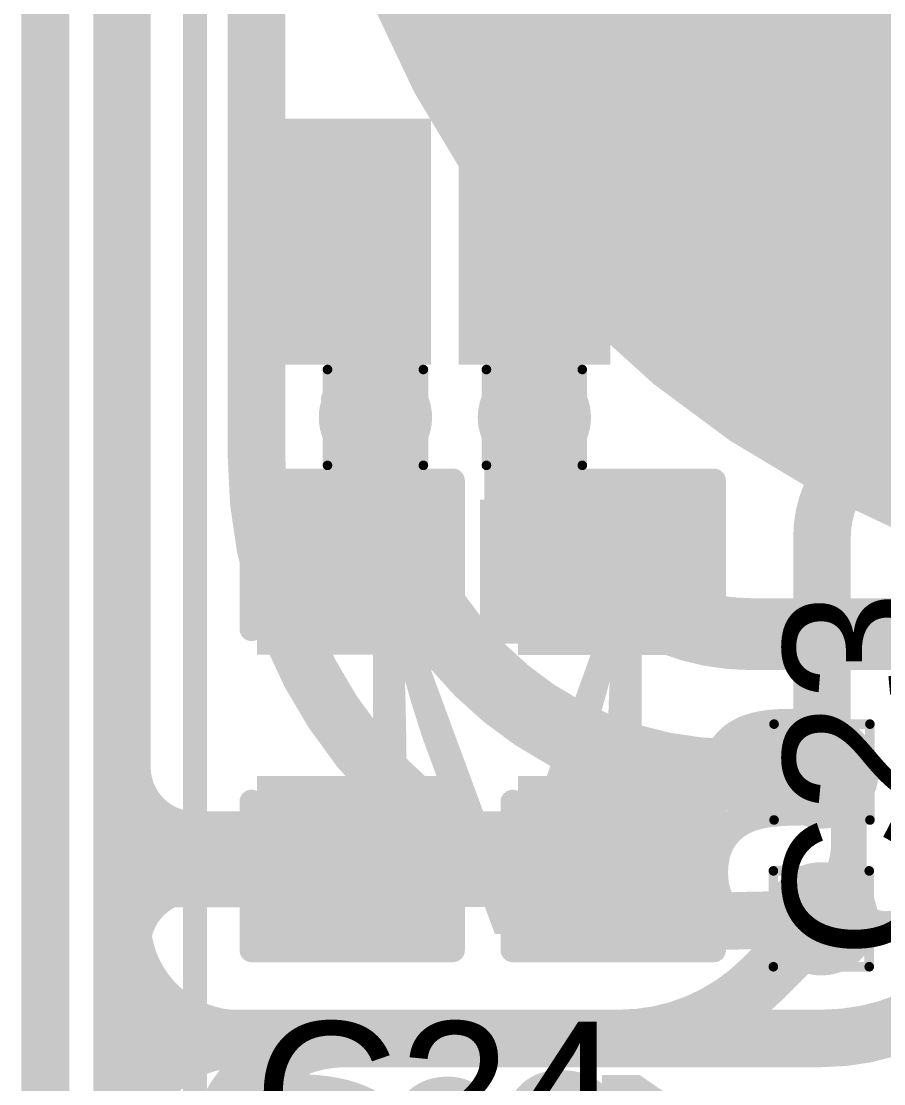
# Model space of a CAD drawing. Header units: inches. Extents: x -17 to 443, y -40 to 218.
# Drawn here: x 139.69 to 144.25, y 15.91 to 21.54 of the extents above; entities that cross this region are included whole.
import ezdxf

# ---------------------------------------------------------------- set-up
doc = ezdxf.new("R2010")
doc.units = ezdxf.units.IN
for name, color, linetype in [('Board Outline', 216, 'Continuous'), ('Bottom Layer', 5, 'Continuous'), ('Bottom Overlay', 54, 'Continuous'), ('Bottom Paste', 16, 'Continuous'), ('Bottom Solder', 6, 'Continuous'), ('Drill Drawing', 1, 'Continuous'), ('Fabrication', 76, 'Continuous'), ('Top Layer', 1, 'Continuous'), ('Top Overlay', 2, 'Continuous'), ('Top Paste', 8, 'Continuous'), ('Top Solder', 216, 'Continuous'), ('Via Holes', 16, 'Continuous')]:
    doc.layers.add(name, color=color, linetype=linetype)
doc.styles.add('Arial', font='', dxfattribs={"height": 0.2})
doc.styles.add('Arial Black_Bold', font='', dxfattribs={"height": 0.2})
doc.styles.get('Arial').set_extended_font_data('Arial')
doc.styles.get('Arial Black_Bold').set_extended_font_data('Arial Black', bold=True)

# ---------------------------------------------------------------- blocks, each defined once
blk = doc.blocks.new('SEMG_PAD_B_67')
at = {"layer": 'Bottom Layer'}
h = blk.add_hatch(color=5, dxfattribs=at)
edge = h.paths.add_edge_path()
edge.add_arc((2.794e-05, -9.98718602), 5.00000016, 0, 360)
at = {"layer": 'Bottom Paste'}
h = blk.add_hatch(color=16, dxfattribs=at)
edge = h.paths.add_edge_path()
edge.add_arc((2.794e-05, -9.98718602), 5.00000016, 0, 360)
at = {"layer": 'Bottom Solder'}
h = blk.add_hatch(color=6, dxfattribs=at)
edge = h.paths.add_edge_path()
edge.add_arc((2.794e-05, -9.98718602), 5.10160016, 0, 360)
at = {"layer": 'Bottom Overlay'}
blk.add_lwpolyline([(5.683262699999999, 10.96579468, 0.127, 0.127, 0), (5.683262699999999, -10.96562958, 0.127, 0.127, 0)], format="xyseb", dxfattribs=at)
blk = doc.blocks.new('SOT_23_5_77')
at = {"layer": 'Top Layer'}
for points in [[(-1.85000011, 1.25000004), (-0.74999977, 1.25000004), (-0.74999977, 0.65000124), (-1.85000011, 0.65000124)], [(0.74999977, 1.25000004), (1.85000011, 1.25000004), (1.85000011, 0.65000124), (0.74999977, 0.65000124)], [(-1.85000011, 0.2999994), (-0.74999977, 0.2999994), (-0.74999977, -0.2999994), (-1.85000011, -0.2999994)], [(-1.85000011, -0.65000124), (-0.74999977, -0.65000124), (-0.74999977, -1.25000004), (-1.85000011, -1.25000004)], [(0.74999977, -0.65000124), (1.85000011, -0.65000124), (1.85000011, -1.25000004), (0.74999977, -1.25000004)]]:
    blk.add_hatch(color=1, dxfattribs=at).paths.add_polyline_path(points)
at = {"layer": 'Top Paste'}
for points in [[(-1.85000011, 1.25000004), (-0.74999977, 1.25000004), (-0.74999977, 0.65000124), (-1.85000011, 0.65000124)], [(0.74999977, 1.25000004), (1.85000011, 1.25000004), (1.85000011, 0.65000124), (0.74999977, 0.65000124)], [(-1.85000011, 0.2999994), (-0.74999977, 0.2999994), (-0.74999977, -0.2999994), (-1.85000011, -0.2999994)], [(-1.85000011, -0.65000124), (-0.74999977, -0.65000124), (-0.74999977, -1.25000004), (-1.85000011, -1.25000004)], [(0.74999977, -0.65000124), (1.85000011, -0.65000124), (1.85000011, -1.25000004), (0.74999977, -1.25000004)]]:
    blk.add_hatch(color=8, dxfattribs=at).paths.add_polyline_path(points)
at = {"layer": 'Top Solder'}
for points in [[(-1.95160011, 1.35160004), (-0.6483997699999999, 1.35160004), (-0.6483997699999999, 0.54840124), (-1.95160011, 0.54840124)], [(0.6483997699999999, 1.35160004), (1.95160011, 1.35160004), (1.95160011, 0.54840124), (0.6483997699999999, 0.54840124)], [(-1.95160011, 0.4015993999999999), (-0.6483997699999999, 0.4015993999999999), (-0.6483997699999999, -0.4015993999999999), (-1.95160011, -0.4015993999999999)], [(-1.95160011, -0.54840124), (-0.6483997699999999, -0.54840124), (-0.6483997699999999, -1.35160004), (-1.95160011, -1.35160004)], [(0.6483997699999999, -0.54840124), (1.95160011, -0.54840124), (1.95160011, -1.35160004), (0.6483997699999999, -1.35160004)]]:
    blk.add_hatch(color=216, dxfattribs=at).paths.add_polyline_path(points)
at = {"layer": 'Top Overlay'}
for points in [[(-0.87900256, 1.4986, 0.127, 0.127, 0), (-0.87900256, 1.3986002, 0.127, 0.127, 0)], [(-0.87900256, 1.4986, 0.127, 0.127, 0), (0.8735949, 1.4986, 0.127, 0.127, 0)], [(0.8735949, 1.4986, 0.127, 0.127, 0), (0.8735974400000001, 1.3986002, 0.127, 0.127, 0)], [(-2.1336, 1.0668, 0.127, 0.127, 0), (-2.1336, 0.8128, 0.127, 0.127, 0)], [(-2.1336, 1.0668, 0.127, 0.127, 0), (-2.0066, 0.9397999999999999, 0.127, 0.127, 0)], [(-2.0066, 0.9397999999999999, 0.127, 0.127, 0), (-2.1336, 0.8128, 0.127, 0.127, 0)], [(0.88000078, 0.43999912, 0.127, 0.127, 0), (0.8800033199999999, -0.41800018, 0.127, 0.127, 0)], [(-0.87900256, -1.3986002, 0.127, 0.127, 0), (-0.87900256, -1.4986, 0.127, 0.127, 0)], [(0.8735974400000001, -1.3986002, 0.127, 0.127, 0), (0.8735949, -1.4986, 0.127, 0.127, 0)], [(-0.87900256, -1.4986, 0.127, 0.127, 0), (0.8735949, -1.4986, 0.127, 0.127, 0)]]:
    blk.add_lwpolyline(points, format="xyseb", dxfattribs=at)
for points in [[(-0.9107525599999998, 1.4986, 0.0635, 0.0635, 1), (-0.8472525599999999, 1.4986, 0.0635, 0.0635, 1)], [(-0.9107525599999998, 1.4986, 0.0635, 0.0635, 1), (-0.8472525599999999, 1.4986, 0.0635, 0.0635, 1)], [(0.8418448999999999, 1.4986, 0.0635, 0.0635, 1), (0.9053449, 1.4986, 0.0635, 0.0635, 1)], [(0.8418448999999999, 1.4986, 0.0635, 0.0635, 1), (0.9053449, 1.4986, 0.0635, 0.0635, 1)], [(-0.9107525599999998, 1.3986002, 0.0635, 0.0635, 1), (-0.8472525599999999, 1.3986002, 0.0635, 0.0635, 1)], [(0.84184744, 1.3986002, 0.0635, 0.0635, 1), (0.9053474399999999, 1.3986002, 0.0635, 0.0635, 1)], [(-2.16535, 1.0668, 0.0635, 0.0635, 1), (-2.10185, 1.0668, 0.0635, 0.0635, 1)], [(-2.16535, 1.0668, 0.0635, 0.0635, 1), (-2.10185, 1.0668, 0.0635, 0.0635, 1)], [(-2.03835, 0.9397999999999999, 0.0635, 0.0635, 1), (-1.97485, 0.9397999999999999, 0.0635, 0.0635, 1)], [(-2.03835, 0.9397999999999999, 0.0635, 0.0635, 1), (-1.97485, 0.9397999999999999, 0.0635, 0.0635, 1)], [(-2.16535, 0.8128, 0.0635, 0.0635, 1), (-2.10185, 0.8128, 0.0635, 0.0635, 1)], [(-2.16535, 0.8128, 0.0635, 0.0635, 1), (-2.10185, 0.8128, 0.0635, 0.0635, 1)], [(0.84825078, 0.43999912, 0.0635, 0.0635, 1), (0.91175078, 0.43999912, 0.0635, 0.0635, 1)], [(0.8482533200000001, -0.41800018, 0.0635, 0.0635, 1), (0.9117533199999999, -0.41800018, 0.0635, 0.0635, 1)], [(-0.9107525599999998, -1.3986002, 0.0635, 0.0635, 1), (-0.8472525599999999, -1.3986002, 0.0635, 0.0635, 1)], [(0.84184744, -1.3986002, 0.0635, 0.0635, 1), (0.9053474399999999, -1.3986002, 0.0635, 0.0635, 1)], [(-0.9107525599999998, -1.4986, 0.0635, 0.0635, 1), (-0.8472525599999999, -1.4986, 0.0635, 0.0635, 1)], [(-0.9107525599999998, -1.4986, 0.0635, 0.0635, 1), (-0.8472525599999999, -1.4986, 0.0635, 0.0635, 1)], [(0.8418448999999999, -1.4986, 0.0635, 0.0635, 1), (0.9053449, -1.4986, 0.0635, 0.0635, 1)], [(0.8418448999999999, -1.4986, 0.0635, 0.0635, 1), (0.9053449, -1.4986, 0.0635, 0.0635, 1)]]:
    blk.add_lwpolyline(points, format="xyseb", close=True, dxfattribs=at)
blk = doc.blocks.new('C___0603_239')
at = {"layer": 'Top Layer'}
for points in [[(-0.3809999999999999, 0.4445), (-0.3809999999999999, -0.4445), (-1.143, -0.4445), (-1.143, 0.4445)], [(1.143, 0.4445), (1.143, -0.4445), (0.3809999999999999, -0.4445), (0.3809999999999999, 0.4445)]]:
    blk.add_hatch(color=1, dxfattribs=at).paths.add_polyline_path(points)
at = {"layer": 'Top Paste'}
for points in [[(-0.3809999999999999, 0.4445), (-0.3809999999999999, -0.4445), (-1.143, -0.4445), (-1.143, 0.4445)], [(1.143, 0.4445), (1.143, -0.4445), (0.3809999999999999, -0.4445), (0.3809999999999999, 0.4445)]]:
    blk.add_hatch(color=8, dxfattribs=at).paths.add_polyline_path(points)
at = {"layer": 'Top Solder'}
for points in [[(-0.3210001199999999, 0.50449988), (-0.3210001199999999, -0.50449988), (-1.20299988, -0.50449988), (-1.20299988, 0.50449988)], [(1.20299988, 0.50449988), (1.20299988, -0.50449988), (0.3210001199999999, -0.50449988), (0.3210001199999999, 0.50449988)]]:
    blk.add_hatch(color=216, dxfattribs=at).paths.add_polyline_path(points)
at = {"layer": 'Top Overlay'}
for points in [[(-0.4571999999999999, 0.5334, 0.127, 0.127, 0), (-1.2446, 0.5334, 0.127, 0.127, 0)], [(-1.2446, -0.5334, 0.127, 0.127, 0), (-1.2446, 0.5334, 0.127, 0.127, 0)], [(1.2446, 0.5334, 0.127, 0.127, 0), (0.4571999999999999, 0.5334, 0.127, 0.127, 0)], [(1.2446, -0.5334, 0.127, 0.127, 0), (1.2446, 0.5334, 0.127, 0.127, 0)], [(-0.4571999999999999, -0.5334, 0.127, 0.127, 0), (-1.2446, -0.5334, 0.127, 0.127, 0)], [(1.2446, -0.5334, 0.127, 0.127, 0), (0.4571999999999999, -0.5334, 0.127, 0.127, 0)]]:
    blk.add_lwpolyline(points, format="xyseb", dxfattribs=at)
for points in [[(-1.27635, 0.5334, 0.0635, 0.0635, 1), (-1.21285, 0.5334, 0.0635, 0.0635, 1)], [(-1.27635, 0.5334, 0.0635, 0.0635, 1), (-1.21285, 0.5334, 0.0635, 0.0635, 1)], [(-0.4889499999999999, 0.5334, 0.0635, 0.0635, 1), (-0.42545, 0.5334, 0.0635, 0.0635, 1)], [(0.42545, 0.5334, 0.0635, 0.0635, 1), (0.4889499999999999, 0.5334, 0.0635, 0.0635, 1)], [(1.21285, 0.5334, 0.0635, 0.0635, 1), (1.27635, 0.5334, 0.0635, 0.0635, 1)], [(1.21285, 0.5334, 0.0635, 0.0635, 1), (1.27635, 0.5334, 0.0635, 0.0635, 1)], [(-1.27635, -0.5334, 0.0635, 0.0635, 1), (-1.21285, -0.5334, 0.0635, 0.0635, 1)], [(-1.27635, -0.5334, 0.0635, 0.0635, 1), (-1.21285, -0.5334, 0.0635, 0.0635, 1)], [(-0.4889499999999999, -0.5334, 0.0635, 0.0635, 1), (-0.42545, -0.5334, 0.0635, 0.0635, 1)], [(0.42545, -0.5334, 0.0635, 0.0635, 1), (0.4889499999999999, -0.5334, 0.0635, 0.0635, 1)], [(1.21285, -0.5334, 0.0635, 0.0635, 1), (1.27635, -0.5334, 0.0635, 0.0635, 1)], [(1.21285, -0.5334, 0.0635, 0.0635, 1), (1.27635, -0.5334, 0.0635, 0.0635, 1)]]:
    blk.add_lwpolyline(points, format="xyseb", close=True, dxfattribs=at)
blk = doc.blocks.new('C___0603_240')
at = {"layer": 'Top Layer'}
for points in [[(-0.3809999999999999, 0.4445), (-0.3809999999999999, -0.4445), (-1.143, -0.4445), (-1.143, 0.4445)], [(1.143, 0.4445), (1.143, -0.4445), (0.3809999999999999, -0.4445), (0.3809999999999999, 0.4445)]]:
    blk.add_hatch(color=1, dxfattribs=at).paths.add_polyline_path(points)
at = {"layer": 'Top Paste'}
for points in [[(-0.3809999999999999, 0.4445), (-0.3809999999999999, -0.4445), (-1.143, -0.4445), (-1.143, 0.4445)], [(1.143, 0.4445), (1.143, -0.4445), (0.3809999999999999, -0.4445), (0.3809999999999999, 0.4445)]]:
    blk.add_hatch(color=8, dxfattribs=at).paths.add_polyline_path(points)
at = {"layer": 'Top Solder'}
for points in [[(-0.3210001199999999, 0.50449988), (-0.3210001199999999, -0.50449988), (-1.20299988, -0.50449988), (-1.20299988, 0.50449988)], [(1.20299988, 0.50449988), (1.20299988, -0.50449988), (0.3210001199999999, -0.50449988), (0.3210001199999999, 0.50449988)]]:
    blk.add_hatch(color=216, dxfattribs=at).paths.add_polyline_path(points)
at = {"layer": 'Top Overlay'}
for points in [[(-1.2446, 0.5334, 0.127, 0.127, 0), (-0.4571999999999999, 0.5334, 0.127, 0.127, 0)], [(-1.2446, 0.5334, 0.127, 0.127, 0), (-1.2446, -0.5334, 0.127, 0.127, 0)], [(0.4571999999999999, 0.5334, 0.127, 0.127, 0), (1.2446, 0.5334, 0.127, 0.127, 0)], [(1.2446, 0.5334, 0.127, 0.127, 0), (1.2446, -0.5334, 0.127, 0.127, 0)], [(-1.2446, -0.5334, 0.127, 0.127, 0), (-0.4571999999999999, -0.5334, 0.127, 0.127, 0)], [(0.4571999999999999, -0.5334, 0.127, 0.127, 0), (1.2446, -0.5334, 0.127, 0.127, 0)]]:
    blk.add_lwpolyline(points, format="xyseb", dxfattribs=at)
for points in [[(-1.27635, 0.5334, 0.0635, 0.0635, 1), (-1.21285, 0.5334, 0.0635, 0.0635, 1)], [(-1.27635, 0.5334, 0.0635, 0.0635, 1), (-1.21285, 0.5334, 0.0635, 0.0635, 1)], [(-0.4889499999999999, 0.5334, 0.0635, 0.0635, 1), (-0.42545, 0.5334, 0.0635, 0.0635, 1)], [(0.42545, 0.5334, 0.0635, 0.0635, 1), (0.4889499999999999, 0.5334, 0.0635, 0.0635, 1)], [(1.21285, 0.5334, 0.0635, 0.0635, 1), (1.27635, 0.5334, 0.0635, 0.0635, 1)], [(1.21285, 0.5334, 0.0635, 0.0635, 1), (1.27635, 0.5334, 0.0635, 0.0635, 1)], [(-1.27635, -0.5334, 0.0635, 0.0635, 1), (-1.21285, -0.5334, 0.0635, 0.0635, 1)], [(-1.27635, -0.5334, 0.0635, 0.0635, 1), (-1.21285, -0.5334, 0.0635, 0.0635, 1)], [(-0.4889499999999999, -0.5334, 0.0635, 0.0635, 1), (-0.42545, -0.5334, 0.0635, 0.0635, 1)], [(0.42545, -0.5334, 0.0635, 0.0635, 1), (0.4889499999999999, -0.5334, 0.0635, 0.0635, 1)], [(1.21285, -0.5334, 0.0635, 0.0635, 1), (1.27635, -0.5334, 0.0635, 0.0635, 1)], [(1.21285, -0.5334, 0.0635, 0.0635, 1), (1.27635, -0.5334, 0.0635, 0.0635, 1)]]:
    blk.add_lwpolyline(points, format="xyseb", close=True, dxfattribs=at)
blk = doc.blocks.new('C___0603_241')
at = {"layer": 'Top Layer'}
for points in [[(-0.3809999999999999, 0.4445), (-0.3809999999999999, -0.4445), (-1.143, -0.4445), (-1.143, 0.4445)], [(1.143, 0.4445), (1.143, -0.4445), (0.3809999999999999, -0.4445), (0.3809999999999999, 0.4445)]]:
    blk.add_hatch(color=1, dxfattribs=at).paths.add_polyline_path(points)
at = {"layer": 'Top Paste'}
for points in [[(-0.3809999999999999, 0.4445), (-0.3809999999999999, -0.4445), (-1.143, -0.4445), (-1.143, 0.4445)], [(1.143, 0.4445), (1.143, -0.4445), (0.3809999999999999, -0.4445), (0.3809999999999999, 0.4445)]]:
    blk.add_hatch(color=8, dxfattribs=at).paths.add_polyline_path(points)
at = {"layer": 'Top Solder'}
for points in [[(-0.3210001199999999, 0.50449988), (-0.3210001199999999, -0.50449988), (-1.20299988, -0.50449988), (-1.20299988, 0.50449988)], [(1.20299988, 0.50449988), (1.20299988, -0.50449988), (0.3210001199999999, -0.50449988), (0.3210001199999999, 0.50449988)]]:
    blk.add_hatch(color=216, dxfattribs=at).paths.add_polyline_path(points)
at = {"layer": 'Top Overlay'}
for points in [[(-1.2446, 0.5334, 0.127, 0.127, 0), (-0.4571999999999999, 0.5334, 0.127, 0.127, 0)], [(-1.2446, 0.5334, 0.127, 0.127, 0), (-1.2446, -0.5334, 0.127, 0.127, 0)], [(0.4571999999999999, 0.5334, 0.127, 0.127, 0), (1.2446, 0.5334, 0.127, 0.127, 0)], [(1.2446, 0.5334, 0.127, 0.127, 0), (1.2446, -0.5334, 0.127, 0.127, 0)], [(-1.2446, -0.5334, 0.127, 0.127, 0), (-0.4571999999999999, -0.5334, 0.127, 0.127, 0)], [(0.4571999999999999, -0.5334, 0.127, 0.127, 0), (1.2446, -0.5334, 0.127, 0.127, 0)]]:
    blk.add_lwpolyline(points, format="xyseb", dxfattribs=at)
for points in [[(-1.27635, 0.5334, 0.0635, 0.0635, 1), (-1.21285, 0.5334, 0.0635, 0.0635, 1)], [(-1.27635, 0.5334, 0.0635, 0.0635, 1), (-1.21285, 0.5334, 0.0635, 0.0635, 1)], [(-0.4889499999999999, 0.5334, 0.0635, 0.0635, 1), (-0.42545, 0.5334, 0.0635, 0.0635, 1)], [(0.42545, 0.5334, 0.0635, 0.0635, 1), (0.4889499999999999, 0.5334, 0.0635, 0.0635, 1)], [(1.21285, 0.5334, 0.0635, 0.0635, 1), (1.27635, 0.5334, 0.0635, 0.0635, 1)], [(1.21285, 0.5334, 0.0635, 0.0635, 1), (1.27635, 0.5334, 0.0635, 0.0635, 1)], [(-1.27635, -0.5334, 0.0635, 0.0635, 1), (-1.21285, -0.5334, 0.0635, 0.0635, 1)], [(-1.27635, -0.5334, 0.0635, 0.0635, 1), (-1.21285, -0.5334, 0.0635, 0.0635, 1)], [(-0.4889499999999999, -0.5334, 0.0635, 0.0635, 1), (-0.42545, -0.5334, 0.0635, 0.0635, 1)], [(0.42545, -0.5334, 0.0635, 0.0635, 1), (0.4889499999999999, -0.5334, 0.0635, 0.0635, 1)], [(1.21285, -0.5334, 0.0635, 0.0635, 1), (1.27635, -0.5334, 0.0635, 0.0635, 1)], [(1.21285, -0.5334, 0.0635, 0.0635, 1), (1.27635, -0.5334, 0.0635, 0.0635, 1)]]:
    blk.add_lwpolyline(points, format="xyseb", close=True, dxfattribs=at)

msp = doc.modelspace()

# ---------------------------------------------------------------- hatches: boundary and pattern name
at = {"layer": 'Bottom Layer'}
h = msp.add_hatch(color=5, dxfattribs=at)
edge = h.paths.add_edge_path()
edge.add_arc((141.56165744, 19.4365245), 0.2999994, 0, 360)
h = msp.add_hatch(color=5, dxfattribs=at)
edge = h.paths.add_edge_path()
edge.add_arc((142.403703, 19.4365245), 0.2999994, 0, 360)
h = msp.add_hatch(color=5, dxfattribs=at)
edge = h.paths.add_edge_path()
edge.add_arc((143.927703, 17.55710738), 0.2999994, 0, 360)
h = msp.add_hatch(color=5, dxfattribs=at)
edge = h.paths.add_edge_path()
edge.add_arc((143.92400222, 16.77931874), 0.2999994, 0, 360)
at = {"layer": 'Top Layer'}
for points in [[(141.15370296, 19.81748132), (141.84665052, 19.81748132), (141.84665052, 20.9174842), (141.15370296, 20.9174842)], [(142.1155654, 18.2382795), (143.26620064, 18.2382795), (143.26620064, 19.0002795), (142.1155654, 19.0002795)]]:
    msp.add_hatch(color=1, dxfattribs=at).paths.add_polyline_path(points)
h = msp.add_hatch(color=1, dxfattribs=at)
edge = h.paths.add_edge_path()
edge.add_arc((141.56165744, 19.4365245), 0.2999994, 0, 360)
h = msp.add_hatch(color=1, dxfattribs=at)
edge = h.paths.add_edge_path()
edge.add_arc((142.403703, 19.4365245), 0.2999994, 0, 360)
h = msp.add_hatch(color=1, dxfattribs=at)
edge = h.paths.add_edge_path()
edge.add_arc((143.927703, 17.55710738), 0.2999994, 0, 360)
h = msp.add_hatch(color=1, dxfattribs=at)
edge = h.paths.add_edge_path()
edge.add_arc((143.92400222, 16.77931874), 0.2999994, 0, 360)
at = {"layer": 'Via Holes'}
h = msp.add_hatch(color=7, dxfattribs=at)
edge = h.paths.add_edge_path()
edge.add_arc((141.56165744, 19.4365245), 0.1499997, 0, 360)
h = msp.add_hatch(color=7, dxfattribs=at)
edge = h.paths.add_edge_path()
edge.add_arc((142.403703, 19.4365245), 0.1499997, 0, 360)
h = msp.add_hatch(color=7, dxfattribs=at)
edge = h.paths.add_edge_path()
edge.add_arc((143.927703, 17.55710738), 0.1499997, 0, 360)
h = msp.add_hatch(color=7, dxfattribs=at)
edge = h.paths.add_edge_path()
edge.add_arc((143.92400222, 16.77931874), 0.1499997, 0, 360)

# ---------------------------------------------------------------- linework, layer by layer
at = {"layer": 'Board Outline'}
msp.add_lwpolyline([(139.81202416, 2.64837164, 0.127, 0.127, 0), (139.81218418, 24.5040277, 0.127, 0.127, 0)], format="xyseb", dxfattribs=at)
at = {"layer": 'Bottom Layer'}
for points in [[(140.21857148, 16.76695148, 0.3048, 0.3048, 0), (140.21857148, 24.81257928, 0.3048, 0.3048, 0)], [(140.93145804, 19.22757902, 0.3048, 0.3048, 0), (140.93145804, 24.63006758, 0.3048, 0.3048, 0)], [(143.4562409, 17.54194104, 0.3809999999999999, 0.3809999999999999, -0.4142135623730951), (141.56165744, 19.4365245, 0.3809999999999999, 0.3809999999999999, 0)], [(143.55228592, 18.28794158, 0.3809999999999999, 0.3809999999999999, -0.4142135623730951), (142.403703, 19.4365245, 0.3809999999999999, 0.3809999999999999, 0)], [(143.57421374, 16.77110692, 0.3048, 0.3048, -0.4357695006468923), (140.9314555, 19.22757902, 0.3048, 0.3048, 0)], [(143.55228592, 18.28794158, 0.3809999999999999, 0.3809999999999999, 0), (144.58192064, 18.28794158, 0.3809999999999999, 0.3809999999999999, 0)], [(143.46277632, 17.5420528, 0.3809999999999999, 0.3809999999999999, 0), (143.927703, 17.5534193, 0.3809999999999999, 0.3809999999999999, 0)], [(143.927703, 17.5534193, 0.3809999999999999, 0.3809999999999999, 0), (143.927703, 17.55710738, 0.3809999999999999, 0.3809999999999999, 0)], [(143.4562409, 17.54194104, 0.3809999999999999, 0.3809999999999999, 0), (143.45901204, 17.54197914, 0.3809999999999999, 0.3809999999999999, 0)], [(143.46277632, 17.54205534, 0.3809999999999999, 0.3809999999999999, -0.002470408337250685), (143.45901204, 17.54198168, 0.3809999999999999, 0.3809999999999999, 0)], [(140.21857148, 15.5187904, 0.3048, 0.3048, 0), (140.21857148, 16.76695148, 0.3048, 0.3048, 0)], [(140.78629196, 16.1454211, 0.3048, 0.3048, -0.3879676943921401), (140.21857148, 16.76695148, 0.3048, 0.3048, 0)], [(143.57421374, 16.77110692, 0.3048, 0.3048, 0), (143.57423406, 16.77110692, 0.3048, 0.3048, 0)], [(143.57423406, 16.77110692, 0.3048, 0.3048, 0), (143.9240454, 16.77557224, 0.3048, 0.3048, 0)], [(143.92400222, 16.77561542, 0.3048, 0.3048, 0), (143.92400222, 16.77931874, 0.3048, 0.3048, 0)], [(143.92400222, 16.77561542, 0.3048, 0.3048, 0), (143.9240454, 16.77557224, 0.3048, 0.3048, 0)], [(144.76221746, 16.49070108, 0.3048, 0.3048, -0.198706667158914), (143.927703, 16.1454211, 0.3048, 0.3048, 0)], [(140.21857148, 15.5187904, 0.3048, 0.3048, -0.4142135623730951), (140.84265202, 16.14287094, 0.3048, 0.3048, 0)], [(140.33210186, 16.1454211, 0.3048, 0.3048, 0), (140.78629196, 16.1454211, 0.3048, 0.3048, 0)], [(140.78629196, 16.1454211, 0.3048, 0.3048, 0), (143.927703, 16.1454211, 0.3048, 0.3048, 0)], [(140.84265202, 16.14287094, 0.3048, 0.3048, -0.02261207417717864), (140.78629196, 16.1454211, 0.3048, 0.3048, 0)]]:
    msp.add_lwpolyline(points, format="xyseb", dxfattribs=at)
for points in [[(141.46640744, 19.4365245, 0.1905, 0.1905, 1), (141.65690744, 19.4365245, 0.1905, 0.1905, 1)], [(142.308453, 19.4365245, 0.1905, 0.1905, 1), (142.498953, 19.4365245, 0.1905, 0.1905, 1)], [(140.8552555, 19.22757902, 0.1524, 0.1524, 1), (141.0076555, 19.22757902, 0.1524, 0.1524, 1)], [(140.85525804, 19.22757902, 0.1524, 0.1524, 1), (141.00765804, 19.22757902, 0.1524, 0.1524, 1)], [(143.45703592, 18.28794158, 0.1905, 0.1905, 1), (143.64753592, 18.28794158, 0.1905, 0.1905, 1)], [(143.45703592, 18.28794158, 0.1905, 0.1905, 1), (143.64753592, 18.28794158, 0.1905, 0.1905, 1)], [(143.832453, 17.55710738, 0.1905, 0.1905, 1), (144.022953, 17.55710738, 0.1905, 0.1905, 1)], [(143.832453, 17.5534193, 0.1905, 0.1905, 1), (144.022953, 17.5534193, 0.1905, 0.1905, 1)], [(143.832453, 17.5534193, 0.1905, 0.1905, 1), (144.022953, 17.5534193, 0.1905, 0.1905, 1)], [(143.3609909, 17.54194104, 0.1905, 0.1905, 1), (143.5514909, 17.54194104, 0.1905, 0.1905, 1)], [(143.3609909, 17.54194104, 0.1905, 0.1905, 1), (143.5514909, 17.54194104, 0.1905, 0.1905, 1)], [(143.36376204, 17.54198168, 0.1905, 0.1905, 1), (143.55426204, 17.54198168, 0.1905, 0.1905, 1)], [(143.36376204, 17.54197914, 0.1905, 0.1905, 1), (143.55426204, 17.54197914, 0.1905, 0.1905, 1)], [(143.36752632, 17.54205534, 0.1905, 0.1905, 1), (143.55802632, 17.54205534, 0.1905, 0.1905, 1)], [(143.36752632, 17.5420528, 0.1905, 0.1905, 1), (143.55802632, 17.5420528, 0.1905, 0.1905, 1)], [(140.14237148, 16.76695148, 0.1524, 0.1524, 1), (140.29477148, 16.76695148, 0.1524, 0.1524, 1)], [(140.14237148, 16.76695148, 0.1524, 0.1524, 1), (140.29477148, 16.76695148, 0.1524, 0.1524, 1)], [(140.14237148, 16.76695148, 0.1524, 0.1524, 1), (140.29477148, 16.76695148, 0.1524, 0.1524, 1)], [(143.49801374, 16.77110692, 0.1524, 0.1524, 1), (143.65041374, 16.77110692, 0.1524, 0.1524, 1)], [(143.49801374, 16.77110692, 0.1524, 0.1524, 1), (143.65041374, 16.77110692, 0.1524, 0.1524, 1)], [(143.49803406, 16.77110692, 0.1524, 0.1524, 1), (143.65043406, 16.77110692, 0.1524, 0.1524, 1)], [(143.49803406, 16.77110692, 0.1524, 0.1524, 1), (143.65043406, 16.77110692, 0.1524, 0.1524, 1)], [(143.84780222, 16.77931874, 0.1524, 0.1524, 1), (144.00020222, 16.77931874, 0.1524, 0.1524, 1)], [(143.84780222, 16.77561542, 0.1524, 0.1524, 1), (144.00020222, 16.77561542, 0.1524, 0.1524, 1)], [(143.84780222, 16.77561542, 0.1524, 0.1524, 1), (144.00020222, 16.77561542, 0.1524, 0.1524, 1)], [(143.8478454, 16.77557224, 0.1524, 0.1524, 1), (144.0002454, 16.77557224, 0.1524, 0.1524, 1)], [(143.8478454, 16.77557224, 0.1524, 0.1524, 1), (144.0002454, 16.77557224, 0.1524, 0.1524, 1)], [(140.25590186, 16.1454211, 0.1524, 0.1524, 1), (140.40830186, 16.1454211, 0.1524, 0.1524, 1)], [(140.71009196, 16.1454211, 0.1524, 0.1524, 1), (140.86249196, 16.1454211, 0.1524, 0.1524, 1)], [(140.71009196, 16.1454211, 0.1524, 0.1524, 1), (140.86249196, 16.1454211, 0.1524, 0.1524, 1)], [(140.71009196, 16.1454211, 0.1524, 0.1524, 1), (140.86249196, 16.1454211, 0.1524, 0.1524, 1)], [(140.71009196, 16.1454211, 0.1524, 0.1524, 1), (140.86249196, 16.1454211, 0.1524, 0.1524, 1)], [(140.76645202, 16.14287094, 0.1524, 0.1524, 1), (140.91885202, 16.14287094, 0.1524, 0.1524, 1)], [(140.76645202, 16.14287094, 0.1524, 0.1524, 1), (140.91885202, 16.14287094, 0.1524, 0.1524, 1)], [(143.851503, 16.1454211, 0.1524, 0.1524, 1), (144.003903, 16.1454211, 0.1524, 0.1524, 1)], [(143.851503, 16.1454211, 0.1524, 0.1524, 1), (144.003903, 16.1454211, 0.1524, 0.1524, 1)]]:
    msp.add_lwpolyline(points, format="xyseb", close=True, dxfattribs=at)
at = {"layer": 'Drill Drawing'}
for points in [[(141.30765744, 19.6905245, 0.0508, 0.0508, 0), (141.81565744, 19.6905245, 0.0508, 0.0508, 0)], [(141.30765744, 19.1825245, 0.0508, 0.0508, 0), (141.30765744, 19.6905245, 0.0508, 0.0508, 0)], [(141.81565744, 19.1825245, 0.0508, 0.0508, 0), (141.81565744, 19.6905245, 0.0508, 0.0508, 0)], [(142.149703, 19.6905245, 0.0508, 0.0508, 0), (142.657703, 19.6905245, 0.0508, 0.0508, 0)], [(142.149703, 19.1825245, 0.0508, 0.0508, 0), (142.149703, 19.6905245, 0.0508, 0.0508, 0)], [(142.657703, 19.1825245, 0.0508, 0.0508, 0), (142.657703, 19.6905245, 0.0508, 0.0508, 0)], [(141.30765744, 19.1825245, 0.0508, 0.0508, 0), (141.81565744, 19.1825245, 0.0508, 0.0508, 0)], [(142.149703, 19.1825245, 0.0508, 0.0508, 0), (142.657703, 19.1825245, 0.0508, 0.0508, 0)], [(143.673703, 17.81110738, 0.0508, 0.0508, 0), (144.181703, 17.81110738, 0.0508, 0.0508, 0)], [(143.673703, 17.30310738, 0.0508, 0.0508, 0), (143.673703, 17.81110738, 0.0508, 0.0508, 0)], [(144.181703, 17.30310738, 0.0508, 0.0508, 0), (144.181703, 17.81110738, 0.0508, 0.0508, 0)], [(143.673703, 17.30310738, 0.0508, 0.0508, 0), (144.181703, 17.30310738, 0.0508, 0.0508, 0)], [(143.67000222, 17.03331874, 0.0508, 0.0508, 0), (144.17800222, 17.03331874, 0.0508, 0.0508, 0)], [(143.67000222, 16.52531874, 0.0508, 0.0508, 0), (143.67000222, 17.03331874, 0.0508, 0.0508, 0)], [(144.17800222, 16.52531874, 0.0508, 0.0508, 0), (144.17800222, 17.03331874, 0.0508, 0.0508, 0)], [(143.67000222, 16.52531874, 0.0508, 0.0508, 0), (144.17800222, 16.52531874, 0.0508, 0.0508, 0)]]:
    msp.add_lwpolyline(points, format="xyseb", dxfattribs=at)
for points in [[(141.29495744, 19.6905245, 0.0254, 0.0254, 1), (141.32035744, 19.6905245, 0.0254, 0.0254, 1)], [(141.29495744, 19.6905245, 0.0254, 0.0254, 1), (141.32035744, 19.6905245, 0.0254, 0.0254, 1)], [(141.80295744, 19.6905245, 0.0254, 0.0254, 1), (141.82835744, 19.6905245, 0.0254, 0.0254, 1)], [(141.80295744, 19.6905245, 0.0254, 0.0254, 1), (141.82835744, 19.6905245, 0.0254, 0.0254, 1)], [(142.137003, 19.6905245, 0.0254, 0.0254, 1), (142.162403, 19.6905245, 0.0254, 0.0254, 1)], [(142.137003, 19.6905245, 0.0254, 0.0254, 1), (142.162403, 19.6905245, 0.0254, 0.0254, 1)], [(142.645003, 19.6905245, 0.0254, 0.0254, 1), (142.670403, 19.6905245, 0.0254, 0.0254, 1)], [(142.645003, 19.6905245, 0.0254, 0.0254, 1), (142.670403, 19.6905245, 0.0254, 0.0254, 1)], [(141.29495744, 19.1825245, 0.0254, 0.0254, 1), (141.32035744, 19.1825245, 0.0254, 0.0254, 1)], [(141.29495744, 19.1825245, 0.0254, 0.0254, 1), (141.32035744, 19.1825245, 0.0254, 0.0254, 1)], [(141.80295744, 19.1825245, 0.0254, 0.0254, 1), (141.82835744, 19.1825245, 0.0254, 0.0254, 1)], [(141.80295744, 19.1825245, 0.0254, 0.0254, 1), (141.82835744, 19.1825245, 0.0254, 0.0254, 1)], [(142.137003, 19.1825245, 0.0254, 0.0254, 1), (142.162403, 19.1825245, 0.0254, 0.0254, 1)], [(142.137003, 19.1825245, 0.0254, 0.0254, 1), (142.162403, 19.1825245, 0.0254, 0.0254, 1)], [(142.645003, 19.1825245, 0.0254, 0.0254, 1), (142.670403, 19.1825245, 0.0254, 0.0254, 1)], [(142.645003, 19.1825245, 0.0254, 0.0254, 1), (142.670403, 19.1825245, 0.0254, 0.0254, 1)], [(143.661003, 17.81110738, 0.0254, 0.0254, 1), (143.686403, 17.81110738, 0.0254, 0.0254, 1)], [(143.661003, 17.81110738, 0.0254, 0.0254, 1), (143.686403, 17.81110738, 0.0254, 0.0254, 1)], [(144.169003, 17.81110738, 0.0254, 0.0254, 1), (144.194403, 17.81110738, 0.0254, 0.0254, 1)], [(144.169003, 17.81110738, 0.0254, 0.0254, 1), (144.194403, 17.81110738, 0.0254, 0.0254, 1)], [(143.661003, 17.30310738, 0.0254, 0.0254, 1), (143.686403, 17.30310738, 0.0254, 0.0254, 1)], [(143.661003, 17.30310738, 0.0254, 0.0254, 1), (143.686403, 17.30310738, 0.0254, 0.0254, 1)], [(144.169003, 17.30310738, 0.0254, 0.0254, 1), (144.194403, 17.30310738, 0.0254, 0.0254, 1)], [(144.169003, 17.30310738, 0.0254, 0.0254, 1), (144.194403, 17.30310738, 0.0254, 0.0254, 1)], [(143.65730222, 17.03331874, 0.0254, 0.0254, 1), (143.68270222, 17.03331874, 0.0254, 0.0254, 1)], [(143.65730222, 17.03331874, 0.0254, 0.0254, 1), (143.68270222, 17.03331874, 0.0254, 0.0254, 1)], [(144.16530222, 17.03331874, 0.0254, 0.0254, 1), (144.19070222, 17.03331874, 0.0254, 0.0254, 1)], [(144.16530222, 17.03331874, 0.0254, 0.0254, 1), (144.19070222, 17.03331874, 0.0254, 0.0254, 1)], [(143.65730222, 16.52531874, 0.0254, 0.0254, 1), (143.68270222, 16.52531874, 0.0254, 0.0254, 1)], [(143.65730222, 16.52531874, 0.0254, 0.0254, 1), (143.68270222, 16.52531874, 0.0254, 0.0254, 1)], [(144.16530222, 16.52531874, 0.0254, 0.0254, 1), (144.19070222, 16.52531874, 0.0254, 0.0254, 1)], [(144.16530222, 16.52531874, 0.0254, 0.0254, 1), (144.19070222, 16.52531874, 0.0254, 0.0254, 1)]]:
    msp.add_lwpolyline(points, format="xyseb", close=True, dxfattribs=at)
at = {"layer": 'Fabrication'}
msp.add_lwpolyline([(151.28894558, 23.57618348, 0.254, 0.254, 1), (141.28894526, 23.57618348, 0.254, 0.254, 1)], format="xyseb", close=True, dxfattribs=at)
msp.add_lwpolyline([(139.81202416, 2.64837164, 0.254, 0.254, 0), (139.81218418, 24.5040277, 0.254, 0.254, 0)], format="xyseb", dxfattribs=at)
at = {"layer": 'Top Layer'}
for points in [[(140.21850544, 16.76695148, 0.3048, 0.3048, 0), (140.21855878, 24.14270508, 0.3048, 0.3048, 0)], [(141.45370236, 20.36748276, 0.508, 0.508, 0), (141.49970176, 20.32148336, 0.508, 0.508, 0)], [(141.49970176, 20.07148132, 0.508, 0.508, 0), (141.49970176, 20.32148336, 0.508, 0.508, 0)], [(141.49970176, 20.32148336, 0.508, 0.508, 0), (141.56165744, 20.25952768, 0.508, 0.508, 0)], [(142.403703, 19.4365245, 0.508, 0.508, 0), (142.403703, 20.3409804, 0.508, 0.508, 0)], [(141.56165744, 19.4365245, 0.508, 0.508, 0), (141.56165744, 20.25952768, 0.508, 0.508, 0)], [(143.39970304, 20.26198386, 0.508, 0.508, 0), (144.74825762, 20.26198386, 0.508, 0.508, 0)], [(141.54405524, 19.4189223, 0.508, 0.508, 0), (141.56165744, 19.4365245, 0.508, 0.508, 0)], [(141.56165744, 18.61351878, 0.508, 0.508, 0), (141.56165744, 19.4365245, 0.508, 0.508, 0)], [(142.39238476, 19.42520626, 0.508, 0.508, 0), (142.403703, 19.4365245, 0.508, 0.508, 0)], [(142.39238476, 18.8478795, 0.508, 0.508, 0), (142.39238476, 19.42520626, 0.508, 0.508, 0)], [(143.927703, 18.8021595, 0.3048, 0.3048, -0.4142135623730951), (144.4952025, 19.369659, 0.3048, 0.3048, 0)], [(141.438503, 18.6194827, 0.508, 0.508, 0), (141.54405524, 18.72503494, 0.508, 0.508, 0)], [(143.927703, 17.55710738, 0.3048, 0.3048, 0), (143.927703, 18.8021595, 0.3048, 0.3048, 0)], [(140.60576654, 17.19574158, 0.3048, 0.3048, -0.4060763031968747), (140.2186045, 17.57226356, 0.3048, 0.3048, 0)], [(140.32636654, 17.09414158, 0.508, 0.508, 0), (140.41401178, 17.09414158, 0.508, 0.508, 0)], [(140.41401178, 17.09414158, 0.508, 0.508, 0), (141.56165744, 17.09414158, 0.508, 0.508, 0)], [(141.438503, 17.0954827, 0.508, 0.508, 0), (142.82170318, 17.0954827, 0.508, 0.508, 0)], [(140.41401178, 17.09414158, 0.3048, 0.3048, -0.1302142453574066), (140.60576654, 17.14494158, 0.3048, 0.3048, 0)], [(141.38904412, 17.14494158, 0.3048, 0.3048, -0.4142135623730951), (141.438503, 17.0954827, 0.3048, 0.3048, 0)], [(142.82170318, 17.0952795, 0.3048, 0.3048, 0), (142.82170318, 17.0954827, 0.3048, 0.3048, 0)], [(140.2186045, 16.6414196, 0.3048, 0.3048, -0.2620078878757801), (140.41401178, 16.96714158, 0.3048, 0.3048, 0)], [(140.21844956, 8.5225128, 0.3048, 0.3048, 0), (140.21851052, 16.76248616, 0.3048, 0.3048, 0)], [(140.21851306, 16.76248616, 0.3048, 0.3048, -0.003661739116622586), (140.21857148, 16.76694894, 0.3048, 0.3048, 0)], [(140.21857148, 16.76694894, 0.3048, 0.3048, -0.001205567154083012), (140.2186045, 16.7684196, 0.3048, 0.3048, 0)], [(143.61075418, 16.45867168, 0.3048, 0.3048, 0), (143.92400222, 16.77191972, 0.3048, 0.3048, 0)], [(143.92400222, 16.77191972, 0.3048, 0.3048, 0), (143.92400222, 16.77931874, 0.3048, 0.3048, 0)], [(143.61075418, 16.45867168, 0.3048, 0.3048, -0.198912367379658), (142.85449966, 16.1454211, 0.3048, 0.3048, 0)], [(140.70111052, 15.44258278, 0.3048, 0.3048, -0.4142135623730951), (141.40394884, 16.1454211, 0.3048, 0.3048, 0)], [(141.40394884, 16.1454211, 0.3048, 0.3048, 0), (142.85449966, 16.1454211, 0.3048, 0.3048, 0)]]:
    msp.add_lwpolyline(points, format="xyseb", dxfattribs=at)
for points in [[(141.32670236, 20.36748276, 0.254, 0.254, 1), (141.58070236, 20.36748276, 0.254, 0.254, 1)], [(141.37270176, 20.32148336, 0.254, 0.254, 1), (141.62670176, 20.32148336, 0.254, 0.254, 1)], [(141.37270176, 20.32148336, 0.254, 0.254, 1), (141.62670176, 20.32148336, 0.254, 0.254, 1)], [(141.37270176, 20.32148336, 0.254, 0.254, 1), (141.62670176, 20.32148336, 0.254, 0.254, 1)], [(142.276703, 20.3409804, 0.254, 0.254, 1), (142.530703, 20.3409804, 0.254, 0.254, 1)], [(141.43465744, 20.25952768, 0.254, 0.254, 1), (141.68865744, 20.25952768, 0.254, 0.254, 1)], [(141.43465744, 20.25952768, 0.254, 0.254, 1), (141.68865744, 20.25952768, 0.254, 0.254, 1)], [(143.27270304, 20.26198386, 0.254, 0.254, 1), (143.52670304, 20.26198386, 0.254, 0.254, 1)], [(141.37270176, 20.07148132, 0.254, 0.254, 1), (141.62670176, 20.07148132, 0.254, 0.254, 1)], [(141.41705524, 19.4189223, 0.254, 0.254, 1), (141.67105524, 19.4189223, 0.254, 0.254, 1)], [(141.43465744, 19.4365245, 0.254, 0.254, 1), (141.68865744, 19.4365245, 0.254, 0.254, 1)], [(141.43465744, 19.4365245, 0.254, 0.254, 1), (141.68865744, 19.4365245, 0.254, 0.254, 1)], [(141.43465744, 19.4365245, 0.254, 0.254, 1), (141.68865744, 19.4365245, 0.254, 0.254, 1)], [(142.26538476, 19.42520626, 0.254, 0.254, 1), (142.51938476, 19.42520626, 0.254, 0.254, 1)], [(142.26538476, 19.42520626, 0.254, 0.254, 1), (142.51938476, 19.42520626, 0.254, 0.254, 1)], [(142.276703, 19.4365245, 0.254, 0.254, 1), (142.530703, 19.4365245, 0.254, 0.254, 1)], [(142.276703, 19.4365245, 0.254, 0.254, 1), (142.530703, 19.4365245, 0.254, 0.254, 1)], [(142.26538476, 18.8478795, 0.254, 0.254, 1), (142.51938476, 18.8478795, 0.254, 0.254, 1)], [(141.41705524, 18.72503494, 0.254, 0.254, 1), (141.67105524, 18.72503494, 0.254, 0.254, 1)], [(143.851503, 18.8021595, 0.1524, 0.1524, 1), (144.003903, 18.8021595, 0.1524, 0.1524, 1)], [(143.851503, 18.8021595, 0.1524, 0.1524, 1), (144.003903, 18.8021595, 0.1524, 0.1524, 1)], [(141.311503, 18.6194827, 0.254, 0.254, 1), (141.565503, 18.6194827, 0.254, 0.254, 1)], [(141.43465744, 18.61351878, 0.254, 0.254, 1), (141.68865744, 18.61351878, 0.254, 0.254, 1)], [(140.1424045, 17.57226356, 0.1524, 0.1524, 1), (140.2948045, 17.57226356, 0.1524, 0.1524, 1)], [(143.851503, 17.55710738, 0.1524, 0.1524, 1), (144.003903, 17.55710738, 0.1524, 0.1524, 1)], [(140.19936654, 17.09414158, 0.254, 0.254, 1), (140.45336654, 17.09414158, 0.254, 0.254, 1)], [(140.28701178, 17.09414158, 0.254, 0.254, 1), (140.54101178, 17.09414158, 0.254, 0.254, 1)], [(140.28701178, 17.09414158, 0.254, 0.254, 1), (140.54101178, 17.09414158, 0.254, 0.254, 1)], [(140.52956654, 17.19574158, 0.1524, 0.1524, 1), (140.68196654, 17.19574158, 0.1524, 0.1524, 1)], [(141.311503, 17.0954827, 0.254, 0.254, 1), (141.565503, 17.0954827, 0.254, 0.254, 1)], [(141.43465744, 17.09414158, 0.254, 0.254, 1), (141.68865744, 17.09414158, 0.254, 0.254, 1)], [(142.69470318, 17.0954827, 0.254, 0.254, 1), (142.94870318, 17.0954827, 0.254, 0.254, 1)], [(140.52956654, 17.14494158, 0.1524, 0.1524, 1), (140.68196654, 17.14494158, 0.1524, 0.1524, 1)], [(141.31284412, 17.14494158, 0.1524, 0.1524, 1), (141.46524412, 17.14494158, 0.1524, 0.1524, 1)], [(140.33781178, 17.09414158, 0.1524, 0.1524, 1), (140.49021178, 17.09414158, 0.1524, 0.1524, 1)], [(141.362303, 17.0954827, 0.1524, 0.1524, 1), (141.514703, 17.0954827, 0.1524, 0.1524, 1)], [(142.74550318, 17.0954827, 0.1524, 0.1524, 1), (142.89790318, 17.0954827, 0.1524, 0.1524, 1)], [(142.74550318, 17.0952795, 0.1524, 0.1524, 1), (142.89790318, 17.0952795, 0.1524, 0.1524, 1)], [(140.33781178, 16.96714158, 0.1524, 0.1524, 1), (140.49021178, 16.96714158, 0.1524, 0.1524, 1)], [(140.14230544, 16.76695148, 0.1524, 0.1524, 1), (140.29470544, 16.76695148, 0.1524, 0.1524, 1)], [(140.14231052, 16.76248616, 0.1524, 0.1524, 1), (140.29471052, 16.76248616, 0.1524, 0.1524, 1)], [(140.14231306, 16.76248616, 0.1524, 0.1524, 1), (140.29471306, 16.76248616, 0.1524, 0.1524, 1)], [(140.14237148, 16.76694894, 0.1524, 0.1524, 1), (140.29477148, 16.76694894, 0.1524, 0.1524, 1)], [(140.14237148, 16.76694894, 0.1524, 0.1524, 1), (140.29477148, 16.76694894, 0.1524, 0.1524, 1)], [(140.1424045, 16.7684196, 0.1524, 0.1524, 1), (140.2948045, 16.7684196, 0.1524, 0.1524, 1)], [(143.84780222, 16.77931874, 0.1524, 0.1524, 1), (144.00020222, 16.77931874, 0.1524, 0.1524, 1)], [(143.84780222, 16.77191972, 0.1524, 0.1524, 1), (144.00020222, 16.77191972, 0.1524, 0.1524, 1)], [(143.84780222, 16.77191972, 0.1524, 0.1524, 1), (144.00020222, 16.77191972, 0.1524, 0.1524, 1)], [(140.1424045, 16.6414196, 0.1524, 0.1524, 1), (140.2948045, 16.6414196, 0.1524, 0.1524, 1)], [(143.53455418, 16.45867168, 0.1524, 0.1524, 1), (143.68695418, 16.45867168, 0.1524, 0.1524, 1)], [(143.53455418, 16.45867168, 0.1524, 0.1524, 1), (143.68695418, 16.45867168, 0.1524, 0.1524, 1)], [(141.32774884, 16.1454211, 0.1524, 0.1524, 1), (141.48014884, 16.1454211, 0.1524, 0.1524, 1)], [(141.32774884, 16.1454211, 0.1524, 0.1524, 1), (141.48014884, 16.1454211, 0.1524, 0.1524, 1)], [(142.77829966, 16.1454211, 0.1524, 0.1524, 1), (142.93069966, 16.1454211, 0.1524, 0.1524, 1)], [(142.77829966, 16.1454211, 0.1524, 0.1524, 1), (142.93069966, 16.1454211, 0.1524, 0.1524, 1)]]:
    msp.add_lwpolyline(points, format="xyseb", close=True, dxfattribs=at)

# ---------------------------------------------------------------- block references
for name, p, rotation in [('SEMG_PAD_B_67', (146.28897336, 13.58899746), 180), ('SOT_23_5_77', (142.403703, 21.6674827), 90), ('C___0603_239', (144.77365762, 21.0324827), 270), ('C___0603_240', (141.438503, 17.8574827), 90), ('C___0603_241', (142.82170318, 17.8572795), 90)]:
    msp.add_blockref(name, p, dxfattribs=dict(rotation=rotation))

# ---------------------------------------------------------------- texts
at = {"layer": 'Fabrication', "style": 'Arial'}
msp.add_text('Material', height=1.524, rotation=360, dxfattribs=at).set_placement((141.37414956, 16.6995983))
at = {"layer": 'Top Overlay'}
for s, height, rotation, style, p in [('C23', 0.7619999999999999, 90, 'Arial', (144.4845091, 16.5665912)), ('C24', 0.7619999999999999, 360, 'Arial', (140.91597928, 15.47157434)), ('SB410', 1.27, 90, 'Arial Black_Bold', (141.76003652, 9.83142052)), ('SB408', 1.27, 90, 'Arial Black_Bold', (142.89887092, 9.83141798)), ('SB407', 1.27, 90, 'Arial Black_Bold', (144.0317922, 9.83142052))]:
    msp.add_text(s, height=height, rotation=rotation, dxfattribs=dict(at, style=style)).set_placement(p)

doc.saveas('drawing.dxf')
